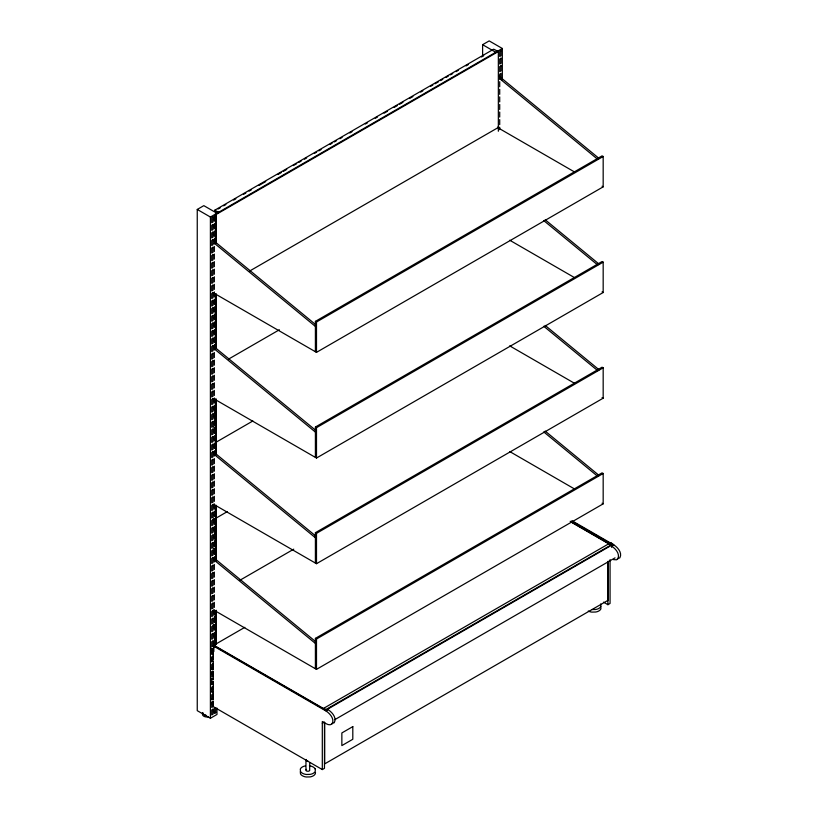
<?xml version="1.0" encoding="UTF-8"?>
<svg xmlns="http://www.w3.org/2000/svg" width="818" height="818" viewBox="0 0 818 818"><rect width="100%" height="100%" fill="white"/><g stroke="black" fill="none" stroke-linecap="round" stroke-linejoin="round"><path stroke-width="1.23" d="M300.298 771.681L300.513 773.971A7.853 4.53 0 0 0 306.229 776.988L310.206 776.906A7.526 4.346 0 0 0 315.339 773.654L315.492 772.499M309.736 762.56L309.674 770.433A1.881 1.084 0 0 1 308.325 771.21L307.333 771.21A1.963 1.135 0 0 1 305.963 770.413L305.952 759.717A1.881 1.084 0 0 1 306.147 759.452M216.974 708.091L216.974 714.462L210.4 718.265L197.25 710.668L197.25 209.449L203.825 205.645L216.974 213.242M482.61 56.176L482.61 44.693L489.184 40.9L502.334 48.487L502.334 80.379M214.827 210.175L218.334 212.199L218.334 212.966L214.827 210.942L214.827 210.175L493.673 49.182L498.346 51.554L498.346 131.248M218.14 209.019L220.359 207.741M223.682 205.829L225.891 204.551M233.641 200.073L235.85 198.794M243.6 194.326L245.809 193.048M249.132 191.136L251.341 189.858M259.091 185.379L265.727 181.545M277.895 174.52L281.218 172.608M283.427 171.33L286.75 169.408M293.386 165.573L296.709 163.661M298.928 162.383L301.136 161.105M304.46 159.193L306.668 157.915M314.419 153.436L316.627 152.158M318.846 150.88L321.055 149.602M329.91 144.5L332.118 143.222M334.337 141.943L336.546 140.665M339.869 138.743L342.077 137.465M349.828 132.997L352.037 131.718M365.319 124.05L367.527 122.772M375.278 118.303L377.487 117.025M384.133 113.191L387.446 111.279M394.092 107.444L397.405 105.522M399.624 104.244L402.937 102.332M409.583 98.497L412.896 96.585M420.646 92.107L422.855 90.829M430.605 86.36L432.814 85.082M435.033 83.804L438.346 81.882M440.565 80.614L442.773 79.336M446.096 77.413L448.305 76.135M450.524 74.857L452.732 73.579M456.055 71.667L458.264 70.389M466.015 65.91L468.223 64.642M481.505 56.974L483.714 55.696M218.334 212.199L215.482 213.846L216.361 214.357L498.346 51.554M197.25 209.449L210.4 217.036L502.334 48.487M215.655 220.461L214.347 221.218L214.347 216.167L215.655 215.41L215.655 220.461L213.467 219.193M215.655 228.038L214.347 228.795L214.347 223.743L215.655 222.987L215.655 228.038L213.467 226.77M215.655 235.615L214.347 236.371L214.347 231.32L215.655 230.564L215.655 235.615L213.467 234.347M216.269 235.768L213.508 234.838M215.707 237.363L216.269 237.036M249.531 271.095L498.346 127.455L497.692 127.066M215.655 293.693L215.655 296.218L214.347 296.975L214.347 291.924M215.655 303.795L214.347 304.552L214.347 299.5L215.655 298.744L215.655 303.795L213.467 302.527M215.655 311.361L214.347 312.128L214.347 307.077L215.655 306.31L215.655 311.361L213.467 310.104M216.269 311.668L213.508 310.738M215.707 313.263L216.269 312.936M215.655 318.938L214.347 319.695L214.347 314.654L215.655 313.887L215.655 318.938L213.467 317.681M215.655 326.515L214.347 327.272L214.347 322.22L215.655 321.464L215.655 326.515L213.467 325.247M216.269 333.171L214.827 332.998M215.655 334.092L214.347 334.848L214.347 329.797L215.655 329.041L215.655 334.092L213.467 332.824M215.655 341.668L214.347 342.425L214.347 337.374L215.655 336.617L215.655 341.668L213.467 340.4M216.269 342.026L213.508 341.096M215.707 343.621L216.269 343.294M228.519 359.133L279.388 329.766M315.4 351.72L315.4 321.362L602.079 155.86L603.173 156.483L603.173 186.852L316.494 352.353L213.518 292.905M315.4 321.362L316.494 321.995L603.173 156.483M215.655 399.746L215.655 402.272L214.347 403.029L214.347 397.977M214.827 412.691L214.827 408.898L215.4 408.571M215.655 409.838L214.347 410.605L214.347 405.554L215.655 404.798L215.655 409.838L213.467 408.581M215.655 417.415L214.347 418.182L214.347 413.131L215.655 412.364L215.655 417.415L213.467 416.157M215.707 418.254L216.269 417.926M216.269 419.194L214.827 419.02L214.827 422.814M215.655 424.992L214.347 425.749L214.347 420.697L215.655 419.941L215.655 424.992L213.467 423.724M216.269 428.049L213.508 427.108M215.655 432.569L214.347 433.325L214.347 428.274L215.655 427.517L215.655 432.569L213.467 431.301M215.655 440.145L214.347 440.902L214.347 435.851L215.655 435.094L215.655 440.145L213.467 438.877M252.854 420.984L216.361 442.057L215.482 441.546M215.655 447.722L214.347 448.479L214.347 443.428L215.655 442.671L215.655 447.722L213.467 446.454M315.4 457.395L315.4 427.027L602.079 261.525L603.173 262.159L603.173 292.517L316.494 458.029L213.518 398.57M315.4 427.027L316.494 427.661L603.173 262.159M215.655 505.647L215.655 508.172L214.347 508.929L214.347 503.878M215.655 515.749L214.347 516.506L214.347 511.454L215.655 510.698L215.655 515.749L213.467 514.481M227.414 511.567L216.361 517.958L215.482 517.446M215.655 523.316L214.347 524.082L214.347 519.031L215.655 518.275L215.655 523.316L213.467 522.058M214.827 534.134L214.827 530.34L215.4 530.013M216.269 530.514L214.347 531.649L214.347 526.608L215.655 525.841L215.655 530.892L213.467 529.635M215.655 538.469L214.347 539.226L214.347 534.174L215.655 533.418L215.655 538.469L213.467 537.201M215.707 539.696L216.269 539.369M216.269 540.637L214.347 541.751L214.347 546.802L215.655 546.046L215.655 540.995M215.655 553.622L214.347 554.379L214.347 549.328L215.655 548.571L215.655 553.622L213.467 552.355M315.4 563.06L315.4 532.702L602.079 367.19L603.173 367.824L603.173 398.182L316.494 563.694L213.518 504.236M315.4 532.702L316.494 533.336L603.173 367.824M239.582 580.443L293.764 549.164M215.655 610.433L215.655 614.226L214.347 614.983L214.347 609.931M215.707 615.596L216.269 615.269M216.269 616.537L214.347 617.508L214.347 622.559L215.655 621.792L215.655 616.752M215.655 629.369L214.347 630.136L214.347 625.085L215.655 624.318L215.655 629.369L213.467 628.112M215.4 636.271L214.827 636.598L214.827 640.392M216.269 636.772L215.707 637.099L213.467 635.678M213.846 651.547L213.846 645.218L244.838 627.324M211.259 648.173L213.314 649.359L213.846 645.617L326.137 710.443L327.22 709.82M215.655 644.523L214.347 645.279L214.347 640.228L215.655 639.471L215.655 644.523L213.467 643.255M213.028 678.868L211.719 679.625L211.719 684.676L213.028 683.92L213.028 681.394M315.4 668.725L315.4 638.367L602.079 472.855L603.173 473.489L603.173 503.847L316.494 669.359L213.518 609.901M315.4 638.367L316.494 639.001L603.173 473.489M215.655 712.703L214.347 713.46L214.347 708.408L215.655 707.652L215.655 712.703L213.467 711.435M611.639 547.385L611.639 545.217L326.137 710.044L325.595 709.727L612.856 543.939L610.668 542.682L323.407 708.47L213.846 645.218M213.314 645.923L326.147 711.077L328.304 709.83C332.261 712.366 336.965 717.928 334.235 722.734L331.73 723.603M617.324 558.725L619.829 557.856C622.559 553.04 617.856 547.487 613.899 544.941L611.741 546.189C615.698 548.725 620.402 554.277 617.672 559.093L616.588 559.778L613.52 559.645M322.312 723.276L324.47 722.038L324.47 768.337L322.312 769.574L213.314 706.65L213.314 702.233L212.22 701.599L212.22 704.39M334.838 719.635L615.034 557.866M608.132 600.248L324.634 763.92L324.634 722.519M603.51 602.15L607.907 604.696L610.064 603.449L610.064 559.655M307.916 761.118L307.333 761.088A1.963 1.135 0 0 1 305.963 760.29L305.891 760.004M591.823 609.574L595.801 609.492A7.526 4.346 0 0 0 600.933 606.24L600.719 603.94M482.61 44.693L495.759 52.28M602.079 186.218L603.173 186.852M498.755 128.221L575.443 172.496M602.079 291.883L603.173 292.517M509.716 240.216L574.348 277.527M602.079 397.548L603.173 398.182M509.716 345.881L574.348 383.202M215.707 217.128L214.827 216.617L214.827 220.41M213.508 224.715L215.707 225.983M214.827 226.739L215.707 227.24M602.079 503.213L603.173 503.847M509.716 451.546L574.348 488.867M213.467 294.95L215.655 296.218M213.508 300.615L215.707 301.883M214.827 302.64L215.707 303.141M571.864 520.667L613.899 544.941M572.079 521.424L612.815 544.931L611.731 545.555L571.005 522.037M570.177 521.27L608.909 543.633M611.097 544.9L611.639 545.217M215.707 323.386L214.827 322.875L214.827 326.668M213.508 330.973L215.707 332.241M213.467 401.004L215.655 402.272M213.508 406.873L215.707 408.141M214.827 408.898L215.707 409.399M215.707 429.644L214.827 429.133L214.827 432.937M215.707 444.818L214.827 444.317L214.827 448.111M213.508 452.415L215.707 453.683M213.467 506.904L215.655 508.172M213.508 518.193L215.707 519.461M215.707 520.718L214.827 520.217L214.827 524.011M213.508 528.316L215.707 529.573M214.827 530.34L215.707 530.841M215.707 540.964L214.827 540.453L214.827 544.256M213.467 544.778L215.655 546.046M213.508 548.551L215.707 549.819M215.707 551.087L214.827 550.575L214.827 554.369M213.508 558.674L215.707 559.941L215.707 505.544M213.467 612.958L215.655 614.226M215.707 616.864L214.827 616.353L214.827 620.156M213.467 620.535L215.655 621.792M213.508 624.451L215.707 625.719M215.707 626.987L214.827 626.476L214.827 629.011M213.508 634.574L215.707 635.842M326.045 709.533L323.846 708.276L323.846 709.216L325.533 710.188M211.259 658.296L213.314 659.482L213.314 651.639L212.22 651.005L212.22 653.786M212.22 661.118L213.314 661.752L213.314 669.594L211.259 668.408M211.259 678.531L213.314 679.717L213.314 671.875L212.22 671.241L212.22 674.022M211.259 688.654L213.314 689.84L213.314 681.997L212.22 681.363L212.22 684.145M212.22 691.486L213.314 692.11L213.314 699.952L211.259 698.776M326.147 711.077C330.104 713.613 334.807 719.165 332.077 723.981C328.856 726.384 325.135 722.897 322.312 721.507L322.312 769.574M499.092 76.166L599.134 158.498M499.624 78.6L597.702 159.326M545.187 219.766L599.134 264.163M543.755 220.594L597.702 264.991M545.187 325.431L599.134 369.828M543.755 326.259L597.702 370.656M545.187 431.096L599.134 475.493M543.755 431.924L597.702 476.321M213.856 240.84L315.85 324.787M214.388 243.283L315.4 326.423M213.856 346.515L315.85 430.452M214.388 348.949L315.4 432.088M213.856 452.18L315.85 536.127M214.388 454.624L315.4 537.763M213.856 557.845L315.85 641.793M214.388 560.289L315.4 643.429M600.719 606.475L600.933 608.766A7.526 4.346 0 0 1 595.801 612.017L591.823 612.109A7.853 4.53 0 0 1 588.275 611.036M315.124 768.828L315.339 771.118A7.526 4.346 0 0 1 310.206 774.38L306.229 774.462A7.853 4.53 0 0 1 300.513 771.446L300.298 769.145A7.526 4.346 0 0 1 305.431 765.893M610.668 542.682L610.668 543.622M608.132 561.23L608.132 600.504M607.907 562.15L607.907 604.696M501.015 78.436L501.015 73.385L499.706 74.152L499.706 79.193M499.706 81.718L499.706 86.769M499.706 89.295L499.706 94.346M499.706 96.872L499.706 101.923M499.706 104.448L499.706 109.5M499.706 112.025L499.706 117.076M499.706 119.602L499.706 124.653M499.706 127.179L499.706 129.704M316.494 321.995L316.494 352.353M316.494 427.661L316.494 458.029M316.494 533.336L316.494 563.694M316.494 639.001L316.494 669.359M216.361 214.357L216.361 243.447M216.361 294.051L216.361 348.448M216.361 399.041L216.361 454.706M216.361 505.299L216.361 560.964M216.361 610.3L216.361 644.451M215.707 213.979L215.707 242.425M215.707 294.286L215.707 348.683M215.707 454.941L215.707 399.286L214.827 398.775L214.827 402.568M215.707 610.535L215.707 644.696M215.655 243.191L215.655 238.14L214.347 238.897L214.347 243.948M215.655 349.245L215.655 344.194L214.347 344.951L214.347 350.002M215.655 454.031L215.655 450.248L214.347 451.004L214.347 456.055M215.655 559.931L215.655 556.148L214.347 556.905L214.347 561.956M214.827 238.12L214.827 240.656M214.827 293.785L214.827 296.31M214.827 314.02L214.827 316.556M214.827 344.378L214.827 346.914M214.827 505.033L214.827 508.837M214.347 246.474L214.347 251.525M214.347 254.05L214.347 259.101M214.347 261.627L214.347 266.678M214.347 269.194L214.347 274.245M214.347 276.77L214.347 281.821M214.347 284.347L214.347 289.398M214.347 352.527L214.347 357.578M214.347 360.104L214.347 365.155M214.347 367.681L214.347 372.722M214.347 375.247L214.347 380.298M214.347 382.824L214.347 387.875M214.347 390.401L214.347 395.452M214.347 458.581L214.347 463.632M214.347 466.158L214.347 471.199M214.347 473.724L214.347 478.775M214.347 481.127L214.347 486.178M214.347 488.724L214.347 493.775M214.347 496.301L214.347 501.352M214.347 564.481L214.347 569.533M214.347 572.058L214.347 577.109M214.347 579.635L214.347 584.676M214.347 587.201L214.347 592.252M214.347 594.778L214.347 599.829M214.347 602.355L214.347 607.406M210.4 217.036L210.4 718.265M306.034 769.891A1.881 1.084 0 0 1 306.525 769.39M309.409 765.812A7.853 4.53 0 0 1 315.124 768.828M205.911 715.157A4.652 2.679 0 0 1 202.465 712.57M208.314 716.926A4.652 2.679 0 0 1 203.426 715.965A4.652 2.679 0 0 1 203.089 712.989M213.028 216.934L211.719 217.69L211.719 222.741L213.028 221.985L213.028 216.934M501.015 50.665L499.706 51.422L499.706 56.473L501.015 55.716L501.015 50.665M213.028 224.51L211.719 225.267L211.719 230.318L213.028 229.551L213.028 224.51M501.015 58.242L499.706 58.998L499.706 64.049L501.015 63.293L501.015 58.242M213.028 232.077L211.719 232.844L211.719 237.895L213.028 237.128L213.028 232.077M501.015 65.818L499.706 66.575L499.706 71.626L501.015 70.859L501.015 65.818M213.028 239.654L211.719 240.42L211.719 245.461L213.028 244.705L213.028 239.654M213.028 247.23L211.719 247.987L211.719 253.038L213.028 252.281L213.028 247.23M213.028 254.807L211.719 255.564L211.719 260.615L213.028 259.858L213.028 254.807M213.028 262.384L211.719 263.14L211.719 268.192L213.028 267.435L213.028 262.384M213.028 269.96L211.719 270.717L211.719 275.768L213.028 275.012L213.028 269.96M213.028 277.537L211.719 278.294L211.719 283.345L213.028 282.578L213.028 277.537M213.028 285.104L211.719 285.871L211.719 290.922L213.028 290.155L213.028 285.104M213.028 292.68L211.719 293.437L211.719 298.488L213.028 297.732L213.028 292.68M213.028 300.257L211.719 301.014L211.719 306.065L213.028 305.308L213.028 300.257M213.028 307.834L211.719 308.591L211.719 313.642L213.028 312.885L213.028 307.834M213.028 315.411L211.719 316.167L211.719 321.218L213.028 320.462L213.028 315.411M213.028 322.987L211.719 323.744L211.719 328.795L213.028 328.038L213.028 322.987M213.028 330.554L211.719 331.321L211.719 336.372L213.028 335.605L213.028 330.554M213.028 338.131L211.719 338.897L211.719 343.938L213.028 343.182L213.028 338.131M213.028 345.707L211.719 346.464L211.719 351.515L213.028 350.758L213.028 345.707M213.028 353.284L211.719 354.041L211.719 359.092L213.028 358.335L213.028 353.284M213.028 360.861L211.719 361.617L211.719 366.668L213.028 365.912L213.028 360.861M213.028 368.437L211.719 369.194L211.719 374.245L213.028 373.489L213.028 368.437M213.028 376.014L211.719 376.771L211.719 381.822L213.028 381.065L213.028 376.014M213.028 383.581L211.719 384.348L211.719 389.399L213.028 388.632L213.028 383.581M213.028 391.157L211.719 391.924L211.719 396.965L213.028 396.209L213.028 391.157M213.028 398.734L211.719 399.491L211.719 404.542L213.028 403.785L213.028 398.734M213.028 406.311L211.719 407.067L211.719 412.119L213.028 411.362L213.028 406.311M213.028 413.888L211.719 414.644L211.719 419.695L213.028 418.939L213.028 413.888M213.028 421.464L211.719 422.221L211.719 427.272L213.028 426.515L213.028 421.464M213.028 429.041L211.719 429.798L211.719 434.849L213.028 434.082L213.028 429.041M213.028 436.607L211.719 437.374L211.719 442.426L213.028 441.659L213.028 436.607M213.028 444.184L211.719 444.941L211.719 449.992L213.028 449.235L213.028 444.184M213.028 451.761L211.719 452.518L211.719 457.569L213.028 456.812L213.028 451.761M213.028 459.338L211.719 460.094L211.719 465.145L213.028 464.389L213.028 459.338M213.028 466.914L211.719 467.671L211.719 472.722L213.028 471.966L213.028 466.914M213.028 474.491L211.719 475.248L211.719 480.299L213.028 479.542L213.028 474.491M213.028 482.068L211.719 482.824L211.719 487.876L213.028 487.109L213.028 482.068M213.028 489.491L211.719 490.248L211.719 495.299L213.028 494.532L213.028 489.491M213.028 497.058L211.719 497.825L211.719 502.876L213.028 502.109L213.028 497.058M213.028 504.634L211.719 505.391L211.719 510.442L213.028 509.686L213.028 504.634M213.028 512.211L211.719 512.968L211.719 518.019L213.028 517.262L213.028 512.211M213.028 519.788L211.719 520.545L211.719 525.596L213.028 524.839L213.028 519.788M213.028 527.365L211.719 528.121L211.719 533.172L213.028 532.416L213.028 527.365M213.028 534.941L211.719 535.698L211.719 540.749L213.028 539.992L213.028 534.941M213.028 542.518L211.719 543.275L211.719 548.326L213.028 547.559L213.028 542.518M213.028 550.085L211.719 550.851L211.719 555.892L213.028 555.136L213.028 550.085M213.028 557.661L211.719 558.418L211.719 563.469L213.028 562.712L213.028 557.661M213.028 565.238L211.719 565.995L211.719 571.046L213.028 570.289L213.028 565.238M213.028 572.815L211.719 573.571L211.719 578.623L213.028 577.866L213.028 572.815M213.028 580.391L211.719 581.148L211.719 586.199L213.028 585.443L213.028 580.391M213.028 587.968L211.719 588.725L211.719 593.776L213.028 593.019L213.028 587.968M213.028 595.535L211.719 596.302L211.719 601.353L213.028 600.586L213.028 595.535M213.028 603.111L211.719 603.878L211.719 608.919L213.028 608.163L213.028 603.111M213.028 610.688L211.719 611.445L211.719 616.496L213.028 615.739L213.028 610.688M213.028 618.265L211.719 619.021L211.719 624.073L213.028 623.316L213.028 618.265M213.028 625.842L211.719 626.598L211.719 631.649L213.028 630.893L213.028 625.842M213.028 633.418L211.719 634.175L211.719 639.226L213.028 638.469L213.028 633.418M215.655 631.895L214.347 632.662L214.347 637.703L215.655 636.946L215.655 631.895M213.028 640.995L211.719 641.752L211.719 646.803L213.028 646.036L213.028 640.995M213.028 648.562L211.719 649.328L211.719 654.38L213.028 653.613L213.028 648.562M213.028 656.138L211.719 656.905L211.719 661.946L213.028 661.189L213.028 656.138M213.028 663.715L211.719 664.472L211.719 669.523L213.028 668.766L213.028 663.715M213.028 671.292L211.719 672.048L211.719 677.1L213.028 676.343L213.028 671.292M213.028 686.445L211.719 687.202L211.719 692.253L213.028 691.496L213.028 686.445M213.028 694.022L211.719 694.779L211.719 699.83L213.028 699.063L213.028 694.022M213.028 701.588L211.719 702.355L211.719 707.406L213.028 706.64L213.028 701.588M213.028 709.165L211.719 709.922L211.719 714.973L213.028 714.216L213.028 709.165M352.803 726.619L341.852 732.948L341.852 745.597L352.803 739.267L352.803 726.619"/></g></svg>
